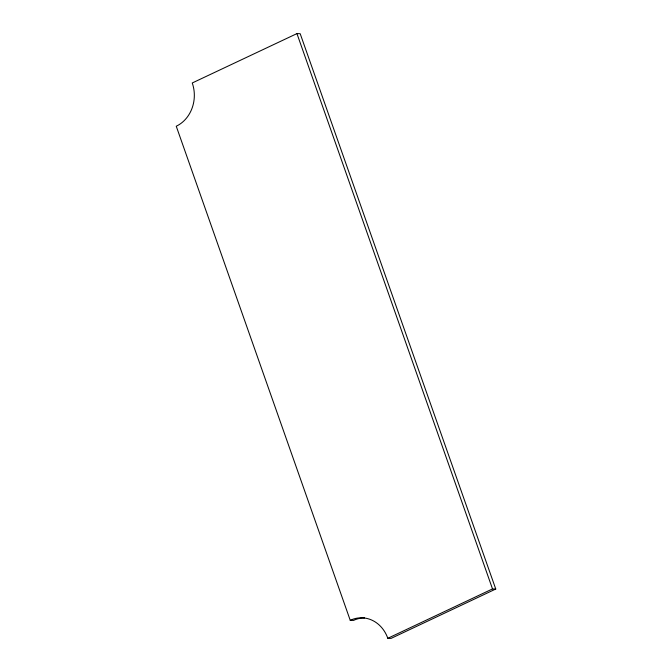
<?xml version="1.0" encoding="UTF-8"?>
<svg xmlns="http://www.w3.org/2000/svg" width="672" height="672" viewBox="0 0 672 672"><rect width="100%" height="100%" fill="white"/><g stroke="black" fill="none" stroke-linecap="round" stroke-linejoin="round"><path stroke-width="1.01" d="M296.948 33.6L192.251 82.975A33.13 28.871 -88.2 0 1 176.249 126.227L350.238 620.315A33.13 28.871 -88.2 0 1 387.811 638.299L391.062 638.4L495.751 589.025L300.191 33.701L296.948 33.6L492.509 588.924L495.751 589.025M387.811 638.299L492.509 588.924M350.238 620.315L353.489 620.416A33.13 28.871 -88.2 0 1 364.56 617.912"/></g></svg>
